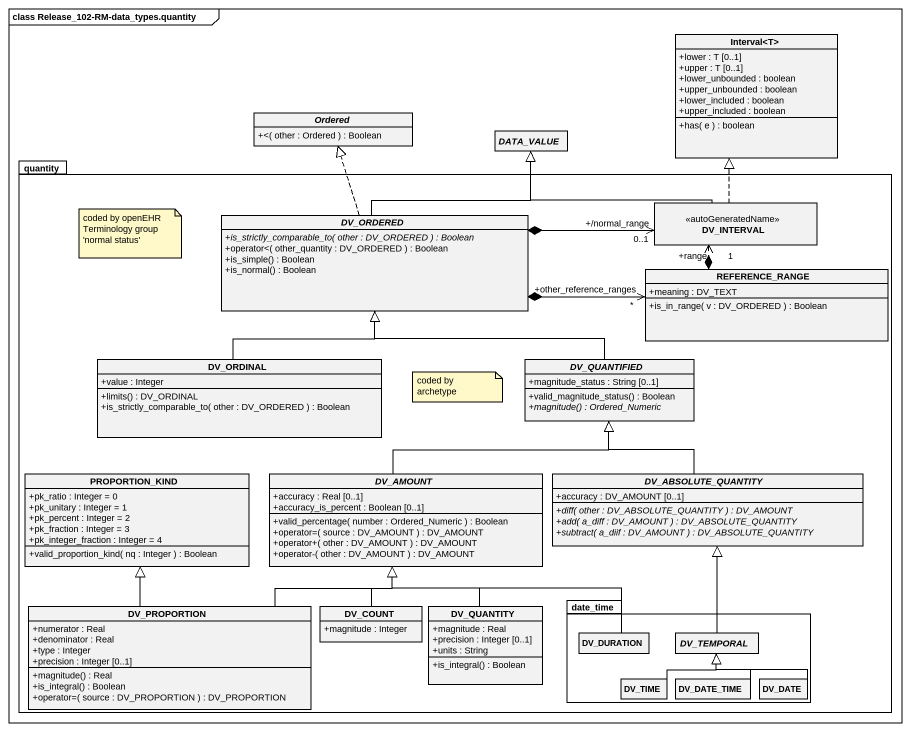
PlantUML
@startuml
mainframe class Release_102-RM-data_types.quantity
hide circle
hide empty members
skinparam classAttributeIconSize 0
class "Interval<T>" as Interval_T {
  +lower : T [0..1]
  +upper : T [0..1]
  +lower_unbounded : boolean
  +upper_unbounded : boolean
  +lower_included : boolean
  +upper_included : boolean
  +has( e ) : boolean
}
abstract class Ordered {
  +<( other : Ordered ) : Boolean
}
abstract class DATA_VALUE
package quantity {
  abstract class DV_ORDERED {
    {abstract} +is_strictly_comparable_to( other : DV_ORDERED ) : Boolean
    +operator<( other_quantity : DV_ORDERED ) : Boolean
    +is_simple() : Boolean
    +is_normal() : Boolean
  }
  class DV_INTERVAL <<autoGeneratedName>>
  class REFERENCE_RANGE {
    +meaning : DV_TEXT
    +is_in_range( v : DV_ORDERED ) : Boolean
  }
  class DV_ORDINAL {
    +value : Integer
    +limits() : DV_ORDINAL
    +is_strictly_comparable_to( other : DV_ORDERED ) : Boolean
  }
  abstract class DV_QUANTIFIED {
    +magnitude_status : String [0..1]
    +valid_magnitude_status() : Boolean
    {abstract} +magnitude() : Ordered_Numeric
  }
  class PROPORTION_KIND {
    +pk_ratio : Integer = 0
    +pk_unitary : Integer = 1
    +pk_percent : Integer = 2
    +pk_fraction : Integer = 3
    +pk_integer_fraction : Integer = 4
    +valid_proportion_kind( nq : Integer ) : Boolean
  }
  abstract class DV_AMOUNT {
    +accuracy : Real [0..1]
    +accuracy_is_percent : Boolean [0..1]
    +valid_percentage( number : Ordered_Numeric ) : Boolean
    +operator=( source : DV_AMOUNT ) : DV_AMOUNT
    +operator+( other : DV_AMOUNT ) : DV_AMOUNT
    +operator-( other : DV_AMOUNT ) : DV_AMOUNT
  }
  abstract class DV_ABSOLUTE_QUANTITY {
    +accuracy : DV_AMOUNT [0..1]
    {abstract} +diff( other : DV_ABSOLUTE_QUANTITY ) : DV_AMOUNT
    {abstract} +add( a_diff : DV_AMOUNT ) : DV_ABSOLUTE_QUANTITY
    {abstract} +subtract( a_diif : DV_AMOUNT ) : DV_ABSOLUTE_QUANTITY
  }
  class DV_PROPORTION {
    +numerator : Real
    +denominator : Real
    +type : Integer
    +precision : Integer [0..1]
    +magnitude() : Real
    +is_integral() : Boolean
    +operator=( source : DV_PROPORTION ) : DV_PROPORTION
  }
  class DV_COUNT {
    +magnitude : Integer
  }
  class DV_QUANTITY {
    +magnitude : Real
    +precision : Integer [0..1]
    +units : String
    +is_integral() : Boolean
  }
  package date_time {
    class DV_DURATION
    abstract class DV_TEMPORAL
    class DV_TIME
    class DV_DATE_TIME
    class DV_DATE
  }
}
DV_ORDERED .up.|> Ordered
DV_ORDERED -up-|> DATA_VALUE
DV_ORDERED *-right-> "+/normal_range\n0..1" DV_INTERVAL
DV_ORDERED *-right-> "+other_reference_ranges\n*" REFERENCE_RANGE
DV_INTERVAL .up.|> Interval_T
DV_INTERVAL -left-|> DATA_VALUE
REFERENCE_RANGE *-up-> "+range\n1" DV_INTERVAL
DV_ORDINAL -up-|> DV_ORDERED
DV_QUANTIFIED -left-|> DV_ORDERED
DV_AMOUNT -up-|> DV_QUANTIFIED
DV_ABSOLUTE_QUANTITY -up-|> DV_QUANTIFIED
DV_PROPORTION -up-|> PROPORTION_KIND
DV_PROPORTION -right-|> DV_AMOUNT
DV_COUNT -up-|> DV_AMOUNT
DV_QUANTITY -up-|> DV_AMOUNT
DV_DURATION -left-|> DV_AMOUNT
DV_TEMPORAL -up-|> DV_ABSOLUTE_QUANTITY
DV_TIME -up-|> DV_TEMPORAL
DV_DATE_TIME -up-|> DV_TEMPORAL
DV_DATE -up-|> DV_TEMPORAL
note as N1
  coded by openEHR Terminology group 'normal status'
end note
note as N2
  coded by archetype
end note
@enduml
